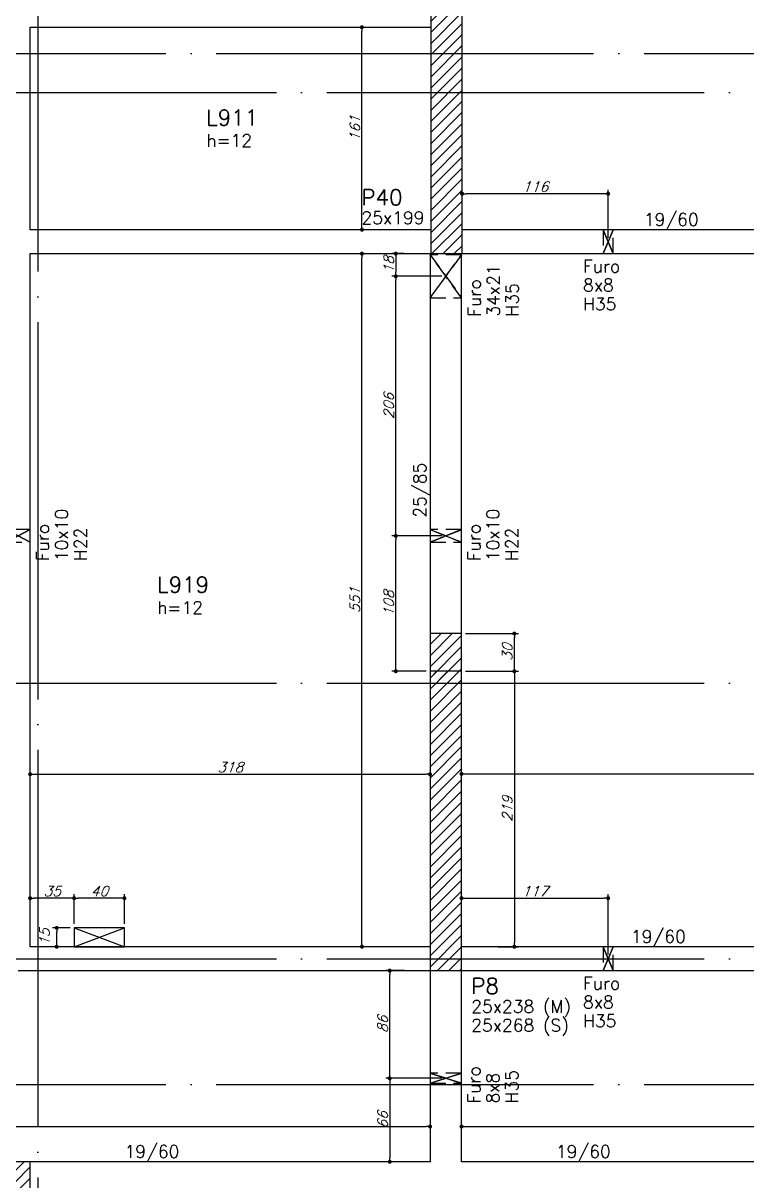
# Model space of a CAD drawing. Extents: x -4245 to 5400, y -2094 to 2406.
# Drawn here: x 2234 to 2809, y 478 to 1399 of the extents above; entities that cross this region are included whole.
import ezdxf
from ezdxf.enums import TextEntityAlignment as Align

# ---------------------------------------------------------------- set-up
doc = ezdxf.new("R2010")
doc.units = 0
doc.header["$LTSCALE"] = 50
doc.header["$MEASUREMENT"] = 0
doc.linetypes.add('EIXO', pattern=[6.8, 6, -0.4, 0, -0.4])
doc.linetypes.add('HIDDEN', pattern=[0.375, 0.25, -0.125])
doc.layers.get('0').update_dxf_attribs({"linetype": 'CONTINUOUS'})
doc.layers.get('DEFPOINTS').update_dxf_attribs({"linetype": 'CONTINUOUS'})
for name, color, linetype in [('F-COTAS', 106, 'CONTINUOUS'), ('F-COTAS-FUROS', 50, 'CONTINUOUS'), ('F-EIXO', 12, 'EIXO'), ('F-FURO-PAREDE', 2, 'HIDDEN'), ('F-FURO-PAREDE-TEXTOS', 2, 'CONTINUOUS'), ('F-LAJES-DIM', 2, 'CONTINUOUS'), ('F-LAJES-NOME', 4, 'CONTINUOUS'), ('F-PILARES-DIM', 172, 'CONTINUOUS'), ('F-PILARES-HACH', 174, 'CONTINUOUS'), ('F-PILARES-NOME', 170, 'CONTINUOUS'), ('F-PILARES-S', 170, 'CONTINUOUS'), ('F-PILARES-V', 170, 'CONTINUOUS'), ('F-TEXTO', 6, 'CONTINUOUS'), ('F-VIGAS', 3, 'CONTINUOUS'), ('F-VIGAS-DIM', 2, 'CONTINUOUS'), ('F-VÃO', 1, 'CONTINUOUS')]:
    doc.layers.add(name, color=color, linetype=linetype)
doc.styles.add('CP-TEXT-INCL', font='simplex.shx', dxfattribs={"oblique": 20})
doc.styles.add('MCP', font='simplex.shx')
doc.styles.add('ROMANS', font='simplex.shx')
doc.styles.get("Standard").update_dxf_attribs({"font": 'simplex.shx'})
doc.dimstyles.new('CP-COTAS-50', dxfattribs={"dimscale": 0.64, "dimtxt": 12.5, "dimasz": 5, "dimexe": 5, "dimexo": 5, "dimgap": 2.5, "dimtad": 1, "dimdec": 1, "dimdsep": 46, "dimtxsty": 'CP-TEXT-INCL', "dimblk1": 'DOT', "dimblk2": 'DOT', "dimsah": 1, "dimcen": 9, "dimclrd": 256, "dimclre": 256, "dimclrt": 256, "dimadec": 0, "dimazin": 0, "dimtfac": 1, "dimtdec": 1, "dimtmove": 2, "dimatfit": 3, "dimldrblk": 'DOT', "dimfxl": 0, "dimtolj": 1, "dimarcsym": 0})

# ---------------------------------------------------------------- blocks, each defined once
blk = doc.blocks.new('_DOT')
at = {"color": 0, "linetype": 'ByBlock'}
blk.add_line((-0.5, 0), (-1, 0), dxfattribs=at)
at = {"color": 0, "linetype": 'ByBlock', "const_width": 0.5}
blk.add_lwpolyline([(-0.25, 0, 1), (0.25, 0, 1)], format="xyb", close=True, dxfattribs=at)
blk = doc.blocks.new('*D66')
at = {"layer": 'DEFPOINTS', "color": 0, "linetype": 'Continuous', "transparency": 16777216}
for p in [(2503.33, 1215.5), (2503.33, 1215.5), (2503.33, 664.5)]:
    blk.add_point(p, dxfattribs=at)
at = {"layer": 'F-COTAS', "linetype": 'Continuous', "lineweight": -2, "transparency": 16777216}
blk.add_line((2503.33, 667.7), (2503.33, 1212.3), dxfattribs=at)
at = {"layer": 'F-COTAS', "linetype": 'Continuous', "lineweight": -2, "transparency": 16777216, "xscale": 3.2, "yscale": 3.2, "zscale": 3.2}
for p, rotation in [((2503.33, 1215.5), 90), ((2503.33, 664.5), 270)]:
    blk.add_blockref('_DOT', p, dxfattribs=dict(at, rotation=rotation))
at = {"layer": 'F-COTAS', "linetype": 'Continuous', "transparency": 16777216, "insert": (2497.73, 940), "char_height": 8, "attachment_point": 5, "rotation": 90, "style": 'CP-TEXT-INCL'}
blk.add_mtext('\\A1;551', dxfattribs=at)
blk = doc.blocks.new('*D67')
at = {"layer": 'DEFPOINTS', "color": 0, "linetype": 'Continuous', "transparency": 16777216}
for p in [(2503.33, 1395.5), (2503.33, 1395.5), (2503.33, 1234.5)]:
    blk.add_point(p, dxfattribs=at)
at = {"layer": 'F-COTAS', "linetype": 'Continuous', "lineweight": -2, "transparency": 16777216}
blk.add_line((2503.33, 1237.7), (2503.33, 1392.3), dxfattribs=at)
at = {"layer": 'F-COTAS', "linetype": 'Continuous', "lineweight": -2, "transparency": 16777216, "xscale": 3.2, "yscale": 3.2, "zscale": 3.2}
for p, rotation in [((2503.33, 1395.5), 90), ((2503.33, 1234.5), 270)]:
    blk.add_blockref('_DOT', p, dxfattribs=dict(at, rotation=rotation))
at = {"layer": 'F-COTAS', "linetype": 'Continuous', "transparency": 16777216, "insert": (2497.73, 1315), "char_height": 8, "attachment_point": 5, "rotation": 90, "style": 'CP-TEXT-INCL'}
blk.add_mtext('\\A1;161', dxfattribs=at)
blk = doc.blocks.new('*D93')
at = {"layer": 'DEFPOINTS', "color": 0, "linetype": 'Continuous', "transparency": 16777216}
for p in [(2239.5, 801.6), (2557.5, 801.6), (2557.5, 801.6)]:
    blk.add_point(p, dxfattribs=at)
at = {"layer": 'F-COTAS', "linetype": 'Continuous', "lineweight": -2, "transparency": 16777216}
blk.add_line((2242.7, 801.6), (2554.3, 801.6), dxfattribs=at)
at = {"layer": 'F-COTAS', "linetype": 'Continuous', "lineweight": -2, "transparency": 16777216, "xscale": 3.2, "yscale": 3.2, "zscale": 3.2, "rotation": 180}
blk.add_blockref('_DOT', (2239.5, 801.6), dxfattribs=at)
at = {"layer": 'F-COTAS', "linetype": 'Continuous', "lineweight": -2, "transparency": 16777216, "xscale": 3.2, "yscale": 3.2, "zscale": 3.2}
blk.add_blockref('_DOT', (2557.5, 801.6), dxfattribs=at)
at = {"layer": 'F-COTAS', "linetype": 'Continuous', "transparency": 16777216, "insert": (2398.5, 807.2), "char_height": 8, "attachment_point": 5, "style": 'CP-TEXT-INCL'}
blk.add_mtext('\\A1;318', dxfattribs=at)
blk = doc.blocks.new('*D94')
at = {"layer": 'DEFPOINTS', "color": 0, "linetype": 'Continuous', "transparency": 16777216}
for p in [(2582.5, 801.87), (3234.5, 801.87), (3234.5, 801.87)]:
    blk.add_point(p, dxfattribs=at)
at = {"layer": 'F-COTAS', "linetype": 'Continuous', "lineweight": -2, "transparency": 16777216}
blk.add_line((2585.7, 801.87), (3231.3, 801.87), dxfattribs=at)
at = {"layer": 'F-COTAS', "linetype": 'Continuous', "lineweight": -2, "transparency": 16777216, "xscale": 3.2, "yscale": 3.2, "zscale": 3.2, "rotation": 180}
blk.add_blockref('_DOT', (2582.5, 801.87), dxfattribs=at)
at = {"layer": 'F-COTAS', "linetype": 'Continuous', "lineweight": -2, "transparency": 16777216, "xscale": 3.2, "yscale": 3.2, "zscale": 3.2}
blk.add_blockref('_DOT', (3234.5, 801.87), dxfattribs=at)
at = {"layer": 'F-COTAS', "linetype": 'Continuous', "transparency": 16777216, "insert": (2908.5, 807.47), "char_height": 8, "attachment_point": 5, "style": 'CP-TEXT-INCL'}
blk.add_mtext('\\A1;652', dxfattribs=at)
blk = doc.blocks.new('*D104')
at = {"layer": 'DEFPOINTS', "color": 0, "linetype": 'Continuous', "transparency": 16777216}
for p in [(1295, 521.55), (2557.5, 521.55), (2557.5, 521.55)]:
    blk.add_point(p, dxfattribs=at)
at = {"layer": 'F-COTAS', "linetype": 'Continuous', "lineweight": -2, "transparency": 16777216}
blk.add_line((1298.2, 521.55), (2554.3, 521.55), dxfattribs=at)
at = {"layer": 'F-COTAS', "linetype": 'Continuous', "lineweight": -2, "transparency": 16777216, "xscale": 3.2, "yscale": 3.2, "zscale": 3.2, "rotation": 180}
blk.add_blockref('_DOT', (1295, 521.55), dxfattribs=at)
at = {"layer": 'F-COTAS', "linetype": 'Continuous', "lineweight": -2, "transparency": 16777216, "xscale": 3.2, "yscale": 3.2, "zscale": 3.2}
blk.add_blockref('_DOT', (2557.5, 521.55), dxfattribs=at)
at = {"layer": 'F-COTAS', "linetype": 'Continuous', "transparency": 16777216, "insert": (1926.25, 527.15), "char_height": 8, "attachment_point": 5, "style": 'CP-TEXT-INCL'}
blk.add_mtext('\\A1;1262.5', dxfattribs=at)
blk = doc.blocks.new('*D105')
at = {"layer": 'DEFPOINTS', "color": 0, "linetype": 'Continuous', "transparency": 16777216}
for p in [(2582.5, 521.55), (3240.5, 521.55), (3240.5, 521.55)]:
    blk.add_point(p, dxfattribs=at)
at = {"layer": 'F-COTAS', "linetype": 'Continuous', "lineweight": -2, "transparency": 16777216}
blk.add_line((2585.7, 521.55), (3237.3, 521.55), dxfattribs=at)
at = {"layer": 'F-COTAS', "linetype": 'Continuous', "lineweight": -2, "transparency": 16777216, "xscale": 3.2, "yscale": 3.2, "zscale": 3.2, "rotation": 180}
blk.add_blockref('_DOT', (2582.5, 521.55), dxfattribs=at)
at = {"layer": 'F-COTAS', "linetype": 'Continuous', "lineweight": -2, "transparency": 16777216, "xscale": 3.2, "yscale": 3.2, "zscale": 3.2}
blk.add_blockref('_DOT', (3240.5, 521.55), dxfattribs=at)
at = {"layer": 'F-COTAS', "linetype": 'Continuous', "transparency": 16777216, "insert": (2911.5, 527.15), "char_height": 8, "attachment_point": 5, "style": 'CP-TEXT-INCL'}
blk.add_mtext('\\A1;658', dxfattribs=at)
blk = doc.blocks.new('*U150')
at = {"layer": 'F-EIXO'}
blk.add_line((0, 0), (7197, 0), dxfattribs=at)
at = {"layer": 'F-TEXTO', "style": 'ROMANS'}
blk.add_attdef('EIXO', text='', height=17.5, dxfattribs=at).set_placement((-28.2072, 0), align=Align.MIDDLE_CENTER)
blk = doc.blocks.new('*U151')
at = {"layer": 'F-EIXO'}
blk.add_line((0, 0), (7285, 0), dxfattribs=at)
at = {"layer": 'F-TEXTO', "style": 'ROMANS'}
blk.add_attdef('EIXO', text='', height=17.5, dxfattribs=at).set_placement((-28.2072, 0), align=Align.MIDDLE_CENTER)
blk = doc.blocks.new('*U159')
at = {"layer": 'F-EIXO'}
blk.add_line((0, 0), (7197, 0), dxfattribs=at)
at = {"layer": 'F-TEXTO', "style": 'ROMANS'}
blk.add_attdef('EIXO', text='', height=17.5, dxfattribs=at).set_placement((-28.2072, 0), align=Align.MIDDLE_CENTER)
blk = doc.blocks.new('*U160')
at = {"layer": 'F-EIXO'}
blk.add_line((0, 0), (7197, 0), dxfattribs=at)
at = {"layer": 'F-TEXTO', "style": 'ROMANS'}
blk.add_attdef('EIXO', text='', height=17.5, dxfattribs=at).set_placement((-28.2072, 0), align=Align.MIDDLE_CENTER)
blk = doc.blocks.new('*U161')
at = {"layer": 'F-EIXO'}
blk.add_line((0, 0), (7285, 0), dxfattribs=at)
at = {"layer": 'F-TEXTO', "style": 'ROMANS'}
blk.add_attdef('EIXO', text='', height=17.5, dxfattribs=at).set_placement((-28.2072, 0), align=Align.MIDDLE_CENTER)
blk = doc.blocks.new('*U180')
at = {"layer": 'F-EIXO'}
blk.add_line((0, 0), (0, -2655), dxfattribs=at)
at = {"layer": 'F-TEXTO', "style": 'ROMANS'}
blk.add_attdef('EIXO', text='', height=17.5, rotation=360, dxfattribs=at).set_placement((0, 28.21), align=Align.MIDDLE_CENTER)
blk = doc.blocks.new('*D263')
at = {"layer": 'DEFPOINTS', "color": 0, "linetype": 'Continuous', "transparency": 16777216}
for p in [(2582.5, 883.5), (2608.35, 664.5), (2624.51, 664.5)]:
    blk.add_point(p, dxfattribs=at)
at = {"layer": 'F-COTAS', "linetype": 'Continuous', "lineweight": -2, "transparency": 16777216}
for p, q in [((2585.7, 883.5), (2627.71, 883.5)), ((2624.51, 880.3), (2624.51, 667.7)), ((2611.55, 664.5), (2627.71, 664.5))]:
    blk.add_line(p, q, dxfattribs=at)
at = {"layer": 'F-COTAS', "linetype": 'Continuous', "lineweight": -2, "transparency": 16777216, "xscale": 3.2, "yscale": 3.2, "zscale": 3.2}
for p, rotation in [((2624.51, 883.5), 90), ((2624.51, 664.5), 270)]:
    blk.add_blockref('_DOT', p, dxfattribs=dict(at, rotation=rotation))
at = {"layer": 'F-COTAS', "linetype": 'Continuous', "transparency": 16777216, "insert": (2618.91, 774), "char_height": 8, "attachment_point": 5, "rotation": 90, "style": 'CP-TEXT-INCL'}
blk.add_mtext('\\A1;219', dxfattribs=at)
blk = doc.blocks.new('*D264')
at = {"layer": 'DEFPOINTS', "color": 0, "linetype": 'Continuous', "transparency": 16777216}
for p in [(2582.5, 913.5), (2624.51, 913.5), (2582.5, 883.5)]:
    blk.add_point(p, dxfattribs=at)
at = {"layer": 'F-COTAS', "linetype": 'Continuous', "lineweight": -2, "transparency": 16777216}
for p, q in [((2585.7, 913.5), (2627.71, 913.5)), ((2624.51, 886.7), (2624.51, 910.3)), ((2585.7, 883.5), (2627.71, 883.5))]:
    blk.add_line(p, q, dxfattribs=at)
at = {"layer": 'F-COTAS', "linetype": 'Continuous', "lineweight": -2, "transparency": 16777216, "xscale": 3.2, "yscale": 3.2, "zscale": 3.2}
for p, rotation in [((2624.51, 913.5), 90), ((2624.51, 883.5), 270)]:
    blk.add_blockref('_DOT', p, dxfattribs=dict(at, rotation=rotation))
at = {"layer": 'F-COTAS', "linetype": 'Continuous', "transparency": 16777216, "insert": (2618.91, 898.5), "char_height": 8, "attachment_point": 5, "rotation": 90, "style": 'CP-TEXT-INCL'}
blk.add_mtext('\\A1;30', dxfattribs=at)
blk = doc.blocks.new('*U299')
at = {"layer": 'F-VÃO'}
for p, q in [((0, 0), (40, 15)), ((0, 15), (40, 0))]:
    blk.add_line(p, q, dxfattribs=at)
at = {"layer": 'F-VÃO', "color": 3}
blk.add_lwpolyline([(0, 0), (40, 0), (40, 15), (0, 15)], close=True, dxfattribs=at)
blk = doc.blocks.new('*D394')
at = {"layer": 'DEFPOINTS', "color": 0, "linetype": 'Continuous', "transparency": 16777216}
for p in [(2260.61, 679.5), (2274.5, 679.5), (2274.5, 664.5)]:
    blk.add_point(p, dxfattribs=at)
at = {"layer": 'F-COTAS-FUROS', "linetype": 'Continuous', "lineweight": -2, "transparency": 16777216}
for p, q in [((2271.3, 679.5), (2257.41, 679.5)), ((2260.61, 667.7), (2260.61, 676.3)), ((2271.3, 664.5), (2257.41, 664.5))]:
    blk.add_line(p, q, dxfattribs=at)
at = {"layer": 'F-COTAS-FUROS', "linetype": 'Continuous', "lineweight": -2, "transparency": 16777216, "xscale": 3.2, "yscale": 3.2, "zscale": 3.2}
for p, rotation in [((2260.61, 679.5), 90), ((2260.61, 664.5), 270)]:
    blk.add_blockref('_DOT', p, dxfattribs=dict(at, rotation=rotation))
at = {"layer": 'F-COTAS-FUROS', "linetype": 'Continuous', "transparency": 16777216, "insert": (2251.01, 672), "char_height": 8, "attachment_point": 5, "rotation": 90, "style": 'CP-TEXT-INCL'}
blk.add_mtext('\\A1;15', dxfattribs=at)
blk = doc.blocks.new('*D395')
at = {"layer": 'DEFPOINTS', "color": 0, "linetype": 'Continuous', "transparency": 16777216}
for p in [(2274.5, 703.05), (2274.5, 679.5), (2314.5, 679.5)]:
    blk.add_point(p, dxfattribs=at)
at = {"layer": 'F-COTAS-FUROS', "linetype": 'Continuous', "lineweight": -2, "transparency": 16777216}
for p, q in [((2274.5, 682.7), (2274.5, 706.25)), ((2311.3, 703.05), (2277.7, 703.05)), ((2314.5, 682.7), (2314.5, 706.25))]:
    blk.add_line(p, q, dxfattribs=at)
at = {"layer": 'F-COTAS-FUROS', "linetype": 'Continuous', "lineweight": -2, "transparency": 16777216, "xscale": 3.2, "yscale": 3.2, "zscale": 3.2, "rotation": 180}
blk.add_blockref('_DOT', (2274.5, 703.05), dxfattribs=at)
at = {"layer": 'F-COTAS-FUROS', "linetype": 'Continuous', "lineweight": -2, "transparency": 16777216, "xscale": 3.2, "yscale": 3.2, "zscale": 3.2}
blk.add_blockref('_DOT', (2314.5, 703.05), dxfattribs=at)
at = {"layer": 'F-COTAS-FUROS', "linetype": 'Continuous', "transparency": 16777216, "insert": (2294.5, 708.65), "char_height": 8, "attachment_point": 5, "style": 'CP-TEXT-INCL'}
blk.add_mtext('\\A1;40', dxfattribs=at)
blk = doc.blocks.new('*D396')
at = {"layer": 'DEFPOINTS', "color": 0, "linetype": 'Continuous', "transparency": 16777216}
for p in [(2239.5, 703.05), (2239.5, 686.37), (2274.5, 679.5)]:
    blk.add_point(p, dxfattribs=at)
at = {"layer": 'F-COTAS-FUROS', "linetype": 'Continuous', "lineweight": -2, "transparency": 16777216}
for p, q in [((2239.5, 689.57), (2239.5, 706.25)), ((2271.3, 703.05), (2242.7, 703.05)), ((2274.5, 682.7), (2274.5, 706.25))]:
    blk.add_line(p, q, dxfattribs=at)
at = {"layer": 'F-COTAS-FUROS', "linetype": 'Continuous', "lineweight": -2, "transparency": 16777216, "xscale": 3.2, "yscale": 3.2, "zscale": 3.2, "rotation": 180}
blk.add_blockref('_DOT', (2239.5, 703.05), dxfattribs=at)
at = {"layer": 'F-COTAS-FUROS', "linetype": 'Continuous', "lineweight": -2, "transparency": 16777216, "xscale": 3.2, "yscale": 3.2, "zscale": 3.2}
blk.add_blockref('_DOT', (2274.5, 703.05), dxfattribs=at)
at = {"layer": 'F-COTAS-FUROS', "linetype": 'Continuous', "transparency": 16777216, "insert": (2257, 708.65), "char_height": 8, "attachment_point": 5, "style": 'CP-TEXT-INCL'}
blk.add_mtext('\\A1;35', dxfattribs=at)
blk = doc.blocks.new('*D490')
at = {"layer": 'DEFPOINTS', "color": 0, "linetype": 'Continuous', "transparency": 16777216}
for p in [(2530.24, 991.08), (2570, 991.08), (2557.5, 883.5)]:
    blk.add_point(p, dxfattribs=at)
at = {"layer": 'F-COTAS-FUROS', "linetype": 'Continuous', "lineweight": -2, "transparency": 16777216}
for p, q in [((2566.8, 991.08), (2527.04, 991.08)), ((2530.24, 886.7), (2530.24, 987.88)), ((2554.3, 883.5), (2527.04, 883.5))]:
    blk.add_line(p, q, dxfattribs=at)
at = {"layer": 'F-COTAS-FUROS', "linetype": 'Continuous', "lineweight": -2, "transparency": 16777216, "xscale": 3.2, "yscale": 3.2, "zscale": 3.2}
for p, rotation in [((2530.24, 991.08), 90), ((2530.24, 883.5), 270)]:
    blk.add_blockref('_DOT', p, dxfattribs=dict(at, rotation=rotation))
at = {"layer": 'F-COTAS-FUROS', "linetype": 'Continuous', "transparency": 16777216, "insert": (2524.64, 937.29), "char_height": 8, "attachment_point": 5, "rotation": 90, "style": 'CP-TEXT-INCL'}
blk.add_mtext('\\A1;108', dxfattribs=at)
blk = doc.blocks.new('*D491')
at = {"layer": 'DEFPOINTS', "color": 0, "linetype": 'Continuous', "transparency": 16777216}
for p in [(2530.24, 1197.5), (2570, 1197.5), (2570, 991.08)]:
    blk.add_point(p, dxfattribs=at)
at = {"layer": 'F-COTAS-FUROS', "linetype": 'Continuous', "lineweight": -2, "transparency": 16777216}
for p, q in [((2566.8, 1197.5), (2527.04, 1197.5)), ((2530.24, 994.28), (2530.24, 1194.3)), ((2566.8, 991.08), (2527.04, 991.08))]:
    blk.add_line(p, q, dxfattribs=at)
at = {"layer": 'F-COTAS-FUROS', "linetype": 'Continuous', "lineweight": -2, "transparency": 16777216, "xscale": 3.2, "yscale": 3.2, "zscale": 3.2}
for p, rotation in [((2530.24, 1197.5), 90), ((2530.24, 991.08), 270)]:
    blk.add_blockref('_DOT', p, dxfattribs=dict(at, rotation=rotation))
at = {"layer": 'F-COTAS-FUROS', "linetype": 'Continuous', "transparency": 16777216, "insert": (2524.64, 1094.29), "char_height": 8, "attachment_point": 5, "rotation": 90, "style": 'CP-TEXT-INCL'}
blk.add_mtext('\\A1;206', dxfattribs=at)
blk = doc.blocks.new('*D492')
at = {"layer": 'DEFPOINTS', "color": 0, "linetype": 'Continuous', "transparency": 16777216}
for p in [(2539.85, 1215.5), (2530.24, 1197.5), (2539.85, 1197.5)]:
    blk.add_point(p, dxfattribs=at)
at = {"layer": 'F-COTAS-FUROS', "linetype": 'Continuous', "lineweight": -2, "transparency": 16777216}
for p, q in [((2536.65, 1215.5), (2527.04, 1215.5)), ((2530.24, 1212.3), (2530.24, 1200.7)), ((2536.65, 1197.5), (2527.04, 1197.5))]:
    blk.add_line(p, q, dxfattribs=at)
at = {"layer": 'F-COTAS-FUROS', "linetype": 'Continuous', "lineweight": -2, "transparency": 16777216, "xscale": 3.2, "yscale": 3.2, "zscale": 3.2}
for p, rotation in [((2530.24, 1215.5), 90), ((2530.24, 1197.5), 270)]:
    blk.add_blockref('_DOT', p, dxfattribs=dict(at, rotation=rotation))
at = {"layer": 'F-COTAS-FUROS', "linetype": 'Continuous', "transparency": 16777216, "insert": (2524.64, 1206.5), "char_height": 8, "attachment_point": 5, "rotation": 90, "style": 'CP-TEXT-INCL'}
blk.add_mtext('\\A1;18', dxfattribs=at)
blk = doc.blocks.new('*D493')
at = {"layer": 'DEFPOINTS', "color": 0, "linetype": 'Continuous', "transparency": 16777216}
for p in [(2570, 559.91), (2525.43, 493.5), (2539.14, 493.5)]:
    blk.add_point(p, dxfattribs=at)
at = {"layer": 'F-COTAS-FUROS', "linetype": 'Continuous', "lineweight": -2, "transparency": 16777216}
for p, q in [((2566.8, 559.91), (2522.23, 559.91)), ((2525.43, 556.71), (2525.43, 496.7)), ((2535.94, 493.5), (2522.23, 493.5))]:
    blk.add_line(p, q, dxfattribs=at)
at = {"layer": 'F-COTAS-FUROS', "linetype": 'Continuous', "lineweight": -2, "transparency": 16777216, "xscale": 3.2, "yscale": 3.2, "zscale": 3.2}
for p, rotation in [((2525.43, 559.91), 90), ((2525.43, 493.5), 270)]:
    blk.add_blockref('_DOT', p, dxfattribs=dict(at, rotation=rotation))
at = {"layer": 'F-COTAS-FUROS', "linetype": 'Continuous', "transparency": 16777216, "insert": (2519.83, 526.7), "char_height": 8, "attachment_point": 5, "rotation": 90, "style": 'CP-TEXT-INCL'}
blk.add_mtext('\\A1;66', dxfattribs=at)
blk = doc.blocks.new('*D494')
at = {"layer": 'DEFPOINTS', "color": 0, "linetype": 'Continuous', "transparency": 16777216}
for p in [(2525.43, 645.5), (2540.49, 645.5), (2570, 559.91)]:
    blk.add_point(p, dxfattribs=at)
at = {"layer": 'F-COTAS-FUROS', "linetype": 'Continuous', "lineweight": -2, "transparency": 16777216}
for p, q in [((2537.29, 645.5), (2522.23, 645.5)), ((2525.43, 563.11), (2525.43, 642.3)), ((2566.8, 559.91), (2522.23, 559.91))]:
    blk.add_line(p, q, dxfattribs=at)
at = {"layer": 'F-COTAS-FUROS', "linetype": 'Continuous', "lineweight": -2, "transparency": 16777216, "xscale": 3.2, "yscale": 3.2, "zscale": 3.2}
for p, rotation in [((2525.43, 645.5), 90), ((2525.43, 559.91), 270)]:
    blk.add_blockref('_DOT', p, dxfattribs=dict(at, rotation=rotation))
at = {"layer": 'F-COTAS-FUROS', "linetype": 'Continuous', "transparency": 16777216, "insert": (2519.83, 602.7), "char_height": 8, "attachment_point": 5, "rotation": 90, "style": 'CP-TEXT-INCL'}
blk.add_mtext('\\A1;86', dxfattribs=at)
blk = doc.blocks.new('*D507')
at = {"layer": 'DEFPOINTS', "color": 0, "linetype": 'Continuous', "transparency": 16777216}
for p in [(2699.12, 703.05), (2582.5, 688.51), (2699.12, 655)]:
    blk.add_point(p, dxfattribs=at)
at = {"layer": 'F-COTAS-FUROS', "linetype": 'Continuous', "lineweight": -2, "transparency": 16777216}
for p, q in [((2582.5, 691.71), (2582.5, 706.25)), ((2585.7, 703.05), (2695.92, 703.05)), ((2699.12, 658.2), (2699.12, 706.25))]:
    blk.add_line(p, q, dxfattribs=at)
at = {"layer": 'F-COTAS-FUROS', "linetype": 'Continuous', "lineweight": -2, "transparency": 16777216, "xscale": 3.2, "yscale": 3.2, "zscale": 3.2, "rotation": 180}
blk.add_blockref('_DOT', (2582.5, 703.05), dxfattribs=at)
at = {"layer": 'F-COTAS-FUROS', "linetype": 'Continuous', "lineweight": -2, "transparency": 16777216, "xscale": 3.2, "yscale": 3.2, "zscale": 3.2}
blk.add_blockref('_DOT', (2699.12, 703.05), dxfattribs=at)
at = {"layer": 'F-COTAS-FUROS', "linetype": 'Continuous', "transparency": 16777216, "insert": (2640.81, 708.65), "char_height": 8, "attachment_point": 5, "style": 'CP-TEXT-INCL'}
blk.add_mtext('\\A1;117', dxfattribs=at)
blk = doc.blocks.new('*D510')
at = {"layer": 'DEFPOINTS', "color": 0, "linetype": 'Continuous', "transparency": 16777216}
for p in [(2583, 1263.13), (2583, 1251.39), (2699.12, 1225)]:
    blk.add_point(p, dxfattribs=at)
at = {"layer": 'F-COTAS-FUROS', "linetype": 'Continuous', "lineweight": -2, "transparency": 16777216}
for p, q in [((2583, 1254.59), (2583, 1266.33)), ((2695.92, 1263.13), (2586.2, 1263.13)), ((2699.12, 1228.2), (2699.12, 1266.33))]:
    blk.add_line(p, q, dxfattribs=at)
at = {"layer": 'F-COTAS-FUROS', "linetype": 'Continuous', "lineweight": -2, "transparency": 16777216, "xscale": 3.2, "yscale": 3.2, "zscale": 3.2, "rotation": 180}
blk.add_blockref('_DOT', (2583, 1263.13), dxfattribs=at)
at = {"layer": 'F-COTAS-FUROS', "linetype": 'Continuous', "lineweight": -2, "transparency": 16777216, "xscale": 3.2, "yscale": 3.2, "zscale": 3.2}
blk.add_blockref('_DOT', (2699.12, 1263.13), dxfattribs=at)
at = {"layer": 'F-COTAS-FUROS', "linetype": 'Continuous', "transparency": 16777216, "insert": (2641.06, 1268.73), "char_height": 8, "attachment_point": 5, "style": 'CP-TEXT-INCL'}
blk.add_mtext('\\A1;116', dxfattribs=at)

msp = doc.modelspace()

# ---------------------------------------------------------------- hatches: boundary and pattern name
at = {"layer": 'F-PILARES-HACH', "linetype": 'Continuous'}
h = msp.add_hatch(dxfattribs=at)
h.set_pattern_fill('ANSI31', color=256, scale=50, style=0)
h.paths.add_polyline_path([(2558, 1215.5), (2583, 1215.5), (2583, 1414.5), (2558, 1414.5)], flags=16)
h = msp.add_hatch(dxfattribs=at)
h.set_pattern_fill('ANSI31', color=256, scale=50, style=0)
h.paths.add_polyline_path([(2557.5, 645.5), (2582.5, 645.5), (2582.5, 913.5), (2557.5, 913.5)], flags=16)
h = msp.add_hatch(dxfattribs=at)
h.set_pattern_fill('ANSI31', color=256, scale=50, style=0)
h.paths.add_polyline_path([(2557.5, 645.5), (2582.5, 645.5), (2582.5, 883.5), (2557.5, 883.5)], flags=16)
h = msp.add_hatch(dxfattribs=at)
h.set_pattern_fill('ANSI31', color=256, scale=50, style=0)
h.paths.add_polyline_path([(2214.5, 294.5), (2239.5, 294.5), (2239.5, 493.5), (2214.5, 493.5)], flags=16)

# ---------------------------------------------------------------- linework, layer by layer
at = {"layer": 'F-FURO-PAREDE'}
for points in [[(2699.117, 1225), (2695.117, 1215.5), (2703.117, 1215.5), (2699.117, 1225), (2703.117, 1215.5), (2703.117, 1234.5), (2699.117, 1225), (2703.117, 1234.5), (2695.117, 1234.5), (2699.117, 1225), (2695.117, 1234.5), (2695.117, 1215.5), (2699.117, 1225)], [(2570, 1197.5), (2582.5, 1180.5), (2582.5, 1214.5), (2570, 1197.5), (2582.5, 1214.5), (2557.5, 1214.5), (2570, 1197.5), (2557.5, 1214.5), (2557.5, 1180.5), (2570, 1197.5), (2557.5, 1180.5), (2582.5, 1180.5), (2570, 1197.5)], [(2230, 991.082), (2239.5, 986.082), (2239.5, 996.082), (2230, 991.082), (2239.5, 996.082), (2220.5, 996.082), (2230, 991.082), (2220.5, 996.082), (2220.5, 986.082), (2230, 991.082), (2220.5, 986.082), (2239.5, 986.082), (2230, 991.082)], [(2570, 991.082), (2582.5, 986.082), (2582.5, 996.082), (2570, 991.082), (2582.5, 996.082), (2557.5, 996.082), (2570, 991.082), (2557.5, 996.082), (2557.5, 986.082), (2570, 991.082), (2557.5, 986.082), (2582.5, 986.082), (2570, 991.082)], [(2699.117, 655), (2695.117, 645.5), (2703.117, 645.5), (2699.117, 655), (2703.117, 645.5), (2703.117, 664.5), (2699.117, 655), (2703.117, 664.5), (2695.117, 664.5), (2699.117, 655), (2695.117, 664.5), (2695.117, 645.5), (2699.117, 655)], [(2570, 559.906), (2582.5, 555.906), (2582.5, 563.906), (2570, 559.906), (2582.5, 563.906), (2557.5, 563.906), (2570, 559.906), (2557.5, 563.906), (2557.5, 555.906), (2570, 559.906), (2557.5, 555.906), (2582.5, 555.906), (2570, 559.906)]]:
    msp.add_lwpolyline(points, dxfattribs=at)
at = {"layer": 'F-PILARES-S', "linetype": 'Continuous'}
for points in [[(2558, 1215.5), (2583, 1215.5), (2583, 1414.5), (2558, 1414.5), (2558, 1215.5)], [(2557.5, 645.5), (2582.5, 645.5), (2582.5, 883.5), (2557.5, 883.5), (2557.5, 645.5)], [(2214.5, 294.5), (2239.5, 294.5), (2239.5, 493.5), (2214.5, 493.5), (2214.5, 294.5)]]:
    msp.add_lwpolyline(points, dxfattribs=at)
at = {"layer": 'F-PILARES-V', "linetype": 'Continuous'}
msp.add_lwpolyline([(2557.5, 645.5), (2582.5, 645.5), (2582.5, 913.5), (2557.5, 913.5), (2557.5, 645.5)], dxfattribs=at)
at = {"layer": 'F-VIGAS'}
for points in [[(2239.5, 1234.5), (2239.5, 1395.5)], [(2239.5, 1395.5), (2558, 1395.5)], [(2558, 1234.5), (2239.5, 1234.5)], [(3234.5, 1234.5), (2583, 1234.5)], [(2239.5, 1016), (2239.5, 1215.5)], [(2239.5, 1215.5), (2557.5, 1215.5)], [(2557.5, 1215.5), (2557.5, 883.5)], [(2582.5, 883.5), (2582.5, 1215.5)], [(2583, 1215.5), (3234.5, 1215.5)], [(2239.5, 874), (2239.5, 1016)], [(2239.5, 664.5), (2239.5, 874)], [(2557.5, 664.5), (2239.5, 664.5)], [(3240.5, 664.5), (2582.5, 664.5)], [(2230, 645.5), (2557.5, 645.5)], [(2557.5, 645.5), (2557.5, 493.5)], [(2582.5, 493.5), (2582.5, 645.5)], [(2582.5, 645.5), (3240.5, 645.5)], [(2557.5, 493.5), (2239.5, 493.5)], [(2910, 493.5), (2582.5, 493.5)]]:
    msp.add_lwpolyline(points, dxfattribs=at)

# ---------------------------------------------------------------- block references
at = {"layer": 'F-EIXO', "linetype": 'Continuous'}
for name, p in [('*U180', (2245.5, 1841.357)), ('*U161', (-3734.274, 1374.5)), ('*U160', (-3646.32, 1343.5)), ('*U159', (-3646.32, 874)), ('*U150', (-3646.32, 655)), ('*U151', (-3734.274, 555))]:
    msp.add_blockref(name, p, dxfattribs=at)
at = {"layer": 'F-VÃO', "linetype": 'Continuous'}
msp.add_blockref('*U299', (2274.5, 664.5), dxfattribs=at)

# ---------------------------------------------------------------- texts
at = {"layer": 'F-FURO-PAREDE-TEXTOS', "linetype": 'Continuous', "style": 'MCP'}
for s, p in [('Furo', (2679.117, 1200.5)), ('8x8', (2679.117, 1185.5)), ('H35', (2679.117, 1170.5)), ('Furo', (2679.117, 630.5)), ('8x8', (2679.117, 615.5)), ('H35', (2679.117, 600.5))]:
    msp.add_text(s, height=10, dxfattribs=at).set_placement(p)
for s, p in [('34x21', (2612.843, 1165.515)), ('Furo', (2597.843, 1165.515)), ('H35', (2627.843, 1165.515)), ('10x10', (2269.5, 971.082)), ('10x10', (2612.5, 971.082)), ('Furo', (2254.5, 971.082)), ('H22', (2284.5, 971.082)), ('Furo', (2597.5, 971.082)), ('H22', (2627.5, 971.082)), ('Furo', (2597.5, 539.906)), ('8x8', (2612.5, 539.906)), ('H35', (2627.5, 539.906))]:
    msp.add_text(s, height=10, rotation=90, dxfattribs=at).set_placement(p)
at = {"layer": 'F-LAJES-DIM', "linetype": 'Continuous', "style": 'MCP'}
for p in [(2379.567, 1300.439), (2340.532, 929.065)]:
    msp.add_text('h=12', height=10, dxfattribs=at).set_placement(p)
at = {"layer": 'F-LAJES-NOME', "linetype": 'Continuous', "style": 'MCP'}
for s, p in [('L911', (2379.567, 1317.439)), ('L919', (2340.532, 946.065))]:
    msp.add_text(s, height=12.5, dxfattribs=at).set_placement(p)
at = {"layer": 'F-PILARES-DIM', "linetype": 'Continuous', "style": 'MCP'}
msp.add_text('25x199', height=10, dxfattribs=at).set_placement((2502.927, 1239.037))
at = {"layer": 'F-PILARES-DIM', "linetype": 'Continuous'}
for s, p in [('25x238 (M)', (2590.23, 612.034)), ('25x268 (S)', (2590.23, 597.034))]:
    msp.add_text(s, height=10, dxfattribs=at).set_placement(p)
at = {"layer": 'F-PILARES-NOME', "linetype": 'Continuous', "style": 'MCP'}
for s, p in [('P40', (2502.927, 1254.037)), ('P8', (2590.23, 627.034))]:
    msp.add_text(s, height=12.5, dxfattribs=at).set_placement(p)
at = {"layer": 'F-VIGAS-DIM', "linetype": 'Continuous', "style": 'MCP'}
for p in [(2727.407, 1237.625), (2717.183, 667.625), (2314.5, 496.625), (2657.5, 496.625)]:
    msp.add_text('19/60', height=10, dxfattribs=at).set_placement(p)
msp.add_text('25/85', height=10, rotation=90, dxfattribs=at).set_placement((2554.375, 1005.612))

# ---------------------------------------------------------------- dimensions: what is measured, and where the dimension line sits
at = {"layer": 'F-COTAS', "linetype": 'Continuous'}
for base, p1, p2, angle, picture, middle in [((2503.325, 1395.5), (2503.325, 1234.5), (2503.325, 1395.5), 270, '*D67', (2497.725, 1315)), ((2503.325, 1215.5), (2503.325, 664.5), (2503.325, 1215.5), 270, '*D66', (2497.725, 940)), ((2624.509, 913.5), (2582.5, 883.5), (2582.5, 913.5), 90, '*D264', (2618.909, 898.5)), ((2624.509, 664.5), (2582.5, 883.5), (2608.352, 664.5), 90, '*D263', (2618.909, 774)), ((2557.5, 801.595), (2239.5, 801.595), (2557.5, 801.595), 180, '*D93', (2398.5, 807.195)), ((3234.5, 801.871), (2582.5, 801.871), (3234.5, 801.871), 180, '*D94', (2908.5, 807.471)), ((2557.5, 521.548), (1295, 521.548), (2557.5, 521.548), 180, '*D104', (1926.25, 527.148)), ((3240.5, 521.548), (2582.5, 521.548), (3240.5, 521.548), 180, '*D105', (2911.5, 527.148))]:
    dim = msp.add_linear_dim(base=base, p1=p1, p2=p2, angle=angle, dimstyle='CP-COTAS-50', dxfattribs=at)
    dim.commit()
    dim.dimension.update_dxf_attribs({"geometry": picture, "text_midpoint": middle})
at = {"layer": 'F-COTAS-FUROS', "linetype": 'Continuous'}
for base, p1, p2, picture, middle in [((2583, 1263.131), (2699.117, 1225), (2583, 1251.387), '*D510', (2641.058, 1268.731)), ((2239.5, 703.053), (2274.5, 679.5), (2239.5, 686.367), '*D396', (2257, 708.653)), ((2274.5, 703.053), (2314.5, 679.5), (2274.5, 679.5), '*D395', (2294.5, 708.653)), ((2699.117, 703.053), (2582.5, 688.512), (2699.117, 655), '*D507', (2640.808, 708.653))]:
    dim = msp.add_linear_dim(base=base, p1=p1, p2=p2, dimstyle='CP-COTAS-50', override={"dimdec": 0, "dimfxl": 7.5}, dxfattribs=at)
    dim.commit()
    dim.dimension.update_dxf_attribs({"geometry": picture, "text_midpoint": middle})
for base, p1, p2, picture, middle in [((2530.241, 1197.5), (2539.847, 1215.5), (2539.847, 1197.5), '*D492', (2524.641, 1206.5)), ((2530.241, 1197.5), (2570, 991.082), (2570, 1197.5), '*D491', (2524.641, 1094.291)), ((2530.241, 991.082), (2557.5, 883.5), (2570, 991.082), '*D490', (2524.641, 937.291)), ((2260.615, 679.5), (2274.5, 664.5), (2274.5, 679.5), '*D394', (2251.015, 672)), ((2525.433, 645.5), (2570, 559.906), (2540.487, 645.5), '*D494', (2519.833, 602.703)), ((2525.433, 493.5), (2570, 559.906), (2539.14, 493.5), '*D493', (2519.833, 526.703))]:
    dim = msp.add_linear_dim(base=base, p1=p1, p2=p2, angle=90, dimstyle='CP-COTAS-50', override={"dimdec": 0, "dimfxl": 7.5}, dxfattribs=at)
    dim.commit()
    dim.dimension.update_dxf_attribs({"geometry": picture, "text_midpoint": middle})

doc.saveas('drawing.dxf')
